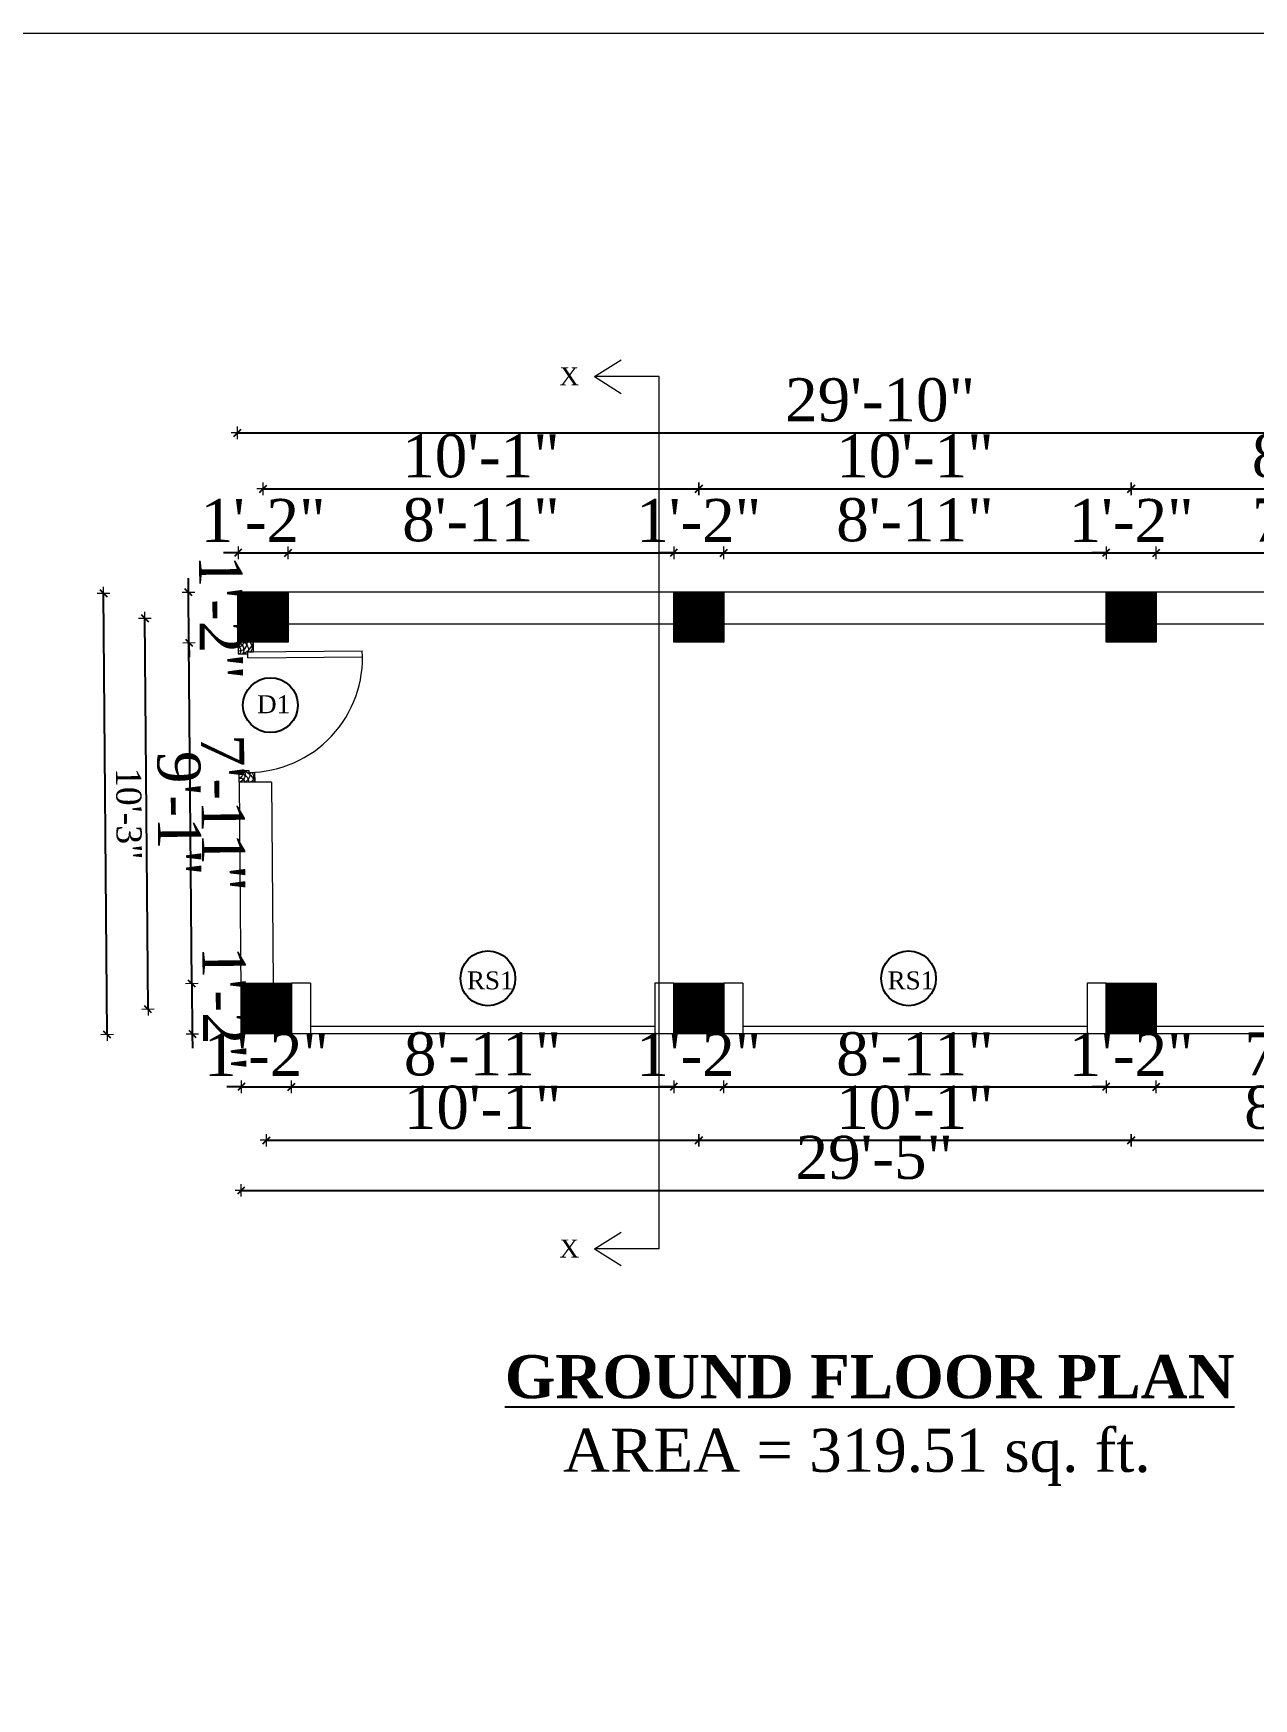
# Model space of a CAD drawing. Header units: inches. Extents: x 4069 to 291496, y -47643 to 12535.
# Drawn here: x 22642.3 to 22982.4, y 1307.4 to 1771.4 of the extents above; entities that cross this region are included whole.
import ezdxf

# ---------------------------------------------------------------- set-up
doc = ezdxf.new("R2010")
doc.units = ezdxf.units.IN
doc.header["$LTSCALE"] = 5
doc.header["$MEASUREMENT"] = 0
for name, color, linetype, lineweight in [('A-WALL', 7, 'Continuous', 9), ('Dimension', 7, 'Continuous', 18), ('DOOR', 62, 'Continuous', 0), ('ele1', 21, 'Continuous', 20)]:
    doc.layers.add(name, color=color, linetype=linetype, lineweight=lineweight)
doc.layers.add('dim line', color=7, linetype='Continuous', lineweight=15, true_color=0xfab2b2)
doc.layers.add('TEXT', color=6, linetype='Continuous')
doc.layers.add('WALL', color=7, linetype='Continuous')
doc.styles.add('ordinary', font='times.ttf')
doc.dimstyles.new('Copy of 96', dxfattribs={"dimtxt": 7, "dimasz": 4, "dimexe": 0.5, "dimexo": 0.5, "dimgap": 3, "dimtad": 1, "dimdec": 1, "dimzin": 11, "dimdsep": 46, "dimlunit": 4, "dimtxsty": 'ordinary', "dimblk": 'OBLIQUE', "dimcen": 0.09, "dimse1": 1, "dimse2": 1, "dimclrt": 6, "dimazin": 0, "dimtfac": 1, "dimtdec": 1, "dimtix": 1, "dimtmove": 2, "dimatfit": 3, "dimldrblk": 'leader', "dimfxl": 0.5, "dimfxlon": 1, "dimtolj": 1, "dimtzin": 0, "dimarcsym": 0})
pattern_1 = [(45, (-3420.15857, 5280.33242), (-0.08838834765, 0.08838834765), [])]

# ---------------------------------------------------------------- blocks, each defined once
blk = doc.blocks.new('A$C27B36B59')
at = {"layer": 'DOOR'}
for p, q in [((0, 4), (0, 0)), ((2.5, 4), (0, 4)), ((0, 0), (3, 0)), ((2.5, 2.5), (2.5, 4)), ((3, 2.5), (2.5, 2.5)), ((3, 0), (3, 2.5))]:
    blk.add_line(p, q, dxfattribs=at)
for centre, radius, start, end in [((-1.4, -0.54), 4.75, 22.1411, 72.838), ((1.34, 2.09), 1.64, 45.138, 144.8948), ((2.21, 0.3), 2.49, 83.3149, 152.658), ((0.13, 0.37), 2.05, 349.4875, 93.6805), ((1.96, -0.47), 2.01, 58.7447, 166.495), ((-0.06, 0.32), 1.13, 343.542, 86.947), ((2.08, -0.4), 1.17, 38.2816, 160.1519)]:
    blk.add_arc(centre, radius, start, end, dxfattribs=at)
blk = doc.blocks.new('D2')
at = {"layer": 'DOOR'}
for p, q in [((74473.95, 24047.59), (74473.95, 24018.09)), ((74473.95, 24047.59), (74475.45, 24047.59)), ((74475.45, 24047.59), (74475.45, 24018.13))]:
    blk.add_line(p, q, dxfattribs=at)
blk.add_arc((74473.95, 24047.59), 29.5, 180, 272.9146, dxfattribs=at)
at = {"layer": 'DOOR', "xscale": -1, "rotation": 180}
blk.add_blockref('A$C27B36B59', (74441.95, 24050.09), dxfattribs=at)
at = {"layer": 'DOOR', "rotation": 180}
blk.add_blockref('A$C27B36B59', (74477.95, 24050.09), dxfattribs=at)
blk = doc.blocks.new('oblique')
at = {"color": 0, "lineweight": -2}
blk.add_line((0.25, 0.25), (-0.25, -0.25), dxfattribs=at)
at = {"layer": 'dim line', "lineweight": 9}
for p, q in [((-0.4375, 0), (0.4375, 0)), ((0, 0.4375), (0, -0.4375))]:
    blk.add_line(p, q, dxfattribs=at)
blk = doc.blocks.new('*D233')
at = {"layer": 'A-WALL', "color": 0, "lineweight": -2, "ltscale": 50, "transparency": 16777216}
for p, q in [((22700.23, 1477.86), (22696.23, 1477.86)), ((22700.23, 1477.86), (22714.23, 1477.86)), ((22714.23, 1477.86), (22718.23, 1477.86))]:
    blk.add_line(p, q, dxfattribs=at)
at = {"layer": 'Defpoints', "color": 0, "ltscale": 50, "transparency": 16777216}
for p in [(22700.23, 1492.73), (22714.23, 1492.73), (22714.23, 1477.86)]:
    blk.add_point(p, dxfattribs=at)
at = {"layer": 'A-WALL', "color": 0, "lineweight": -2, "ltscale": 50, "transparency": 16777216, "xscale": 4, "yscale": 4, "zscale": 4}
blk.add_blockref('oblique', (22700.23, 1477.86), dxfattribs=at)
at = {"layer": 'A-WALL', "color": 0, "lineweight": -2, "ltscale": 50, "transparency": 16777216, "xscale": 4, "yscale": 4, "zscale": 4, "rotation": 180}
blk.add_blockref('oblique', (22714.23, 1477.86), dxfattribs=at)
at = {"layer": 'A-WALL', "color": 6, "ltscale": 50, "transparency": 16777216, "insert": (22707.23, 1486.86), "char_height": 12, "attachment_point": 5, "style": 'ordinary'}
blk.add_mtext('\\A1;1\'-2"', dxfattribs=at)
blk = doc.blocks.new('_OBLIQUE')
at = {"color": 0, "linetype": 'ByBlock'}
blk.add_line((-0.5, -0.5), (0.5, 0.5), dxfattribs=at)
blk = doc.blocks.new('leader')
at = {"layer": 'Dimension'}
for p, q in [((0, -4.33), (0, 4.33)), ((-4.42, 0), (4.42, 0))]:
    blk.add_line(p, q, dxfattribs=at)
blk = doc.blocks.new('*D234')
at = {"layer": 'A-WALL', "color": 0, "lineweight": -2, "ltscale": 5, "transparency": 16777216}
blk.add_line((22714.23, 1477.86), (22820.73, 1477.86), dxfattribs=at)
at = {"layer": 'Defpoints', "color": 0, "ltscale": 5, "transparency": 16777216}
for p in [(22714.23, 1492.73), (22820.73, 1492.73), (22820.73, 1477.86)]:
    blk.add_point(p, dxfattribs=at)
at = {"layer": 'A-WALL', "color": 0, "lineweight": -2, "ltscale": 5, "transparency": 16777216, "xscale": 4, "yscale": 4, "zscale": 4, "rotation": 180}
blk.add_blockref('oblique', (22714.23, 1477.86), dxfattribs=at)
at = {"layer": 'A-WALL', "color": 0, "lineweight": -2, "ltscale": 5, "transparency": 16777216, "xscale": 4, "yscale": 4, "zscale": 4}
blk.add_blockref('oblique', (22820.73, 1477.86), dxfattribs=at)
at = {"layer": 'A-WALL', "color": 6, "ltscale": 5, "transparency": 16777216, "insert": (22767.48, 1486.96), "char_height": 12, "attachment_point": 5, "style": 'ordinary'}
blk.add_mtext('\\A1;8\'-11"', dxfattribs=at)
blk = doc.blocks.new('*D235')
at = {"layer": 'A-WALL', "color": 0, "lineweight": -2, "ltscale": 5, "transparency": 16777216}
for p, q in [((22820.73, 1477.86), (22816.73, 1477.86)), ((22820.73, 1477.86), (22834.73, 1477.86)), ((22834.73, 1477.86), (22838.73, 1477.86))]:
    blk.add_line(p, q, dxfattribs=at)
at = {"layer": 'Defpoints', "color": 0, "ltscale": 5, "transparency": 16777216}
for p in [(22820.73, 1492.73), (22834.73, 1492.73), (22834.73, 1477.86)]:
    blk.add_point(p, dxfattribs=at)
at = {"layer": 'A-WALL', "color": 0, "lineweight": -2, "ltscale": 5, "transparency": 16777216, "xscale": 4, "yscale": 4, "zscale": 4}
blk.add_blockref('oblique', (22820.73, 1477.86), dxfattribs=at)
at = {"layer": 'A-WALL', "color": 0, "lineweight": -2, "ltscale": 5, "transparency": 16777216, "xscale": 4, "yscale": 4, "zscale": 4, "rotation": 180}
blk.add_blockref('oblique', (22834.73, 1477.86), dxfattribs=at)
at = {"layer": 'A-WALL', "color": 6, "ltscale": 5, "transparency": 16777216, "insert": (22827.73, 1486.86), "char_height": 12, "attachment_point": 5, "style": 'ordinary'}
blk.add_mtext('\\A1;1\'-2"', dxfattribs=at)
blk = doc.blocks.new('*D236')
at = {"layer": 'A-WALL', "color": 0, "lineweight": -2, "ltscale": 5, "transparency": 16777216}
blk.add_line((22834.73, 1477.86), (22941.23, 1477.86), dxfattribs=at)
at = {"layer": 'Defpoints', "color": 0, "ltscale": 5, "transparency": 16777216}
for p in [(22834.73, 1492.73), (22941.23, 1492.73), (22941.23, 1477.86)]:
    blk.add_point(p, dxfattribs=at)
at = {"layer": 'A-WALL', "color": 0, "lineweight": -2, "ltscale": 5, "transparency": 16777216, "xscale": 4, "yscale": 4, "zscale": 4, "rotation": 180}
blk.add_blockref('oblique', (22834.73, 1477.86), dxfattribs=at)
at = {"layer": 'A-WALL', "color": 0, "lineweight": -2, "ltscale": 5, "transparency": 16777216, "xscale": 4, "yscale": 4, "zscale": 4}
blk.add_blockref('oblique', (22941.23, 1477.86), dxfattribs=at)
at = {"layer": 'A-WALL', "color": 6, "ltscale": 5, "transparency": 16777216, "insert": (22887.98, 1486.96), "char_height": 12, "attachment_point": 5, "style": 'ordinary'}
blk.add_mtext('\\A1;8\'-11"', dxfattribs=at)
blk = doc.blocks.new('*D237')
at = {"layer": 'A-WALL', "color": 0, "lineweight": -2, "ltscale": 5, "transparency": 16777216}
for p, q in [((22941.23, 1477.86), (22937.23, 1477.86)), ((22941.23, 1477.86), (22955.23, 1477.86)), ((22955.23, 1477.86), (22959.23, 1477.86))]:
    blk.add_line(p, q, dxfattribs=at)
at = {"layer": 'Defpoints', "color": 0, "ltscale": 5, "transparency": 16777216}
for p in [(22941.23, 1492.73), (22955.23, 1492.73), (22955.23, 1477.86)]:
    blk.add_point(p, dxfattribs=at)
at = {"layer": 'A-WALL', "color": 0, "lineweight": -2, "ltscale": 5, "transparency": 16777216, "xscale": 4, "yscale": 4, "zscale": 4}
blk.add_blockref('oblique', (22941.23, 1477.86), dxfattribs=at)
at = {"layer": 'A-WALL', "color": 0, "lineweight": -2, "ltscale": 5, "transparency": 16777216, "xscale": 4, "yscale": 4, "zscale": 4, "rotation": 180}
blk.add_blockref('oblique', (22955.23, 1477.86), dxfattribs=at)
at = {"layer": 'A-WALL', "color": 6, "ltscale": 5, "transparency": 16777216, "insert": (22948.23, 1486.86), "char_height": 12, "attachment_point": 5, "style": 'ordinary'}
blk.add_mtext('\\A1;1\'-2"', dxfattribs=at)
blk = doc.blocks.new('*D238')
at = {"layer": 'A-WALL', "color": 0, "lineweight": -2, "ltscale": 5, "transparency": 16777216}
blk.add_line((22955.23, 1477.86), (23039.1, 1477.86), dxfattribs=at)
at = {"layer": 'Defpoints', "color": 0, "ltscale": 5, "transparency": 16777216}
for p in [(22955.23, 1492.73), (23039.1, 1492.73), (23039.1, 1477.86)]:
    blk.add_point(p, dxfattribs=at)
at = {"layer": 'A-WALL', "color": 0, "lineweight": -2, "ltscale": 5, "transparency": 16777216, "xscale": 4, "yscale": 4, "zscale": 4, "rotation": 180}
blk.add_blockref('oblique', (22955.23, 1477.86), dxfattribs=at)
at = {"layer": 'A-WALL', "color": 0, "lineweight": -2, "ltscale": 5, "transparency": 16777216, "xscale": 4, "yscale": 4, "zscale": 4}
blk.add_blockref('oblique', (23039.1, 1477.86), dxfattribs=at)
at = {"layer": 'A-WALL', "color": 6, "ltscale": 5, "transparency": 16777216, "insert": (22997.16, 1486.98), "char_height": 12, "attachment_point": 5, "style": 'ordinary'}
blk.add_mtext('\\A1;7\'-0"', dxfattribs=at)
blk = doc.blocks.new('*D240')
at = {"layer": 'A-WALL', "color": 0, "lineweight": -2, "ltscale": 5, "transparency": 16777216}
blk.add_line((22707.23, 1462.96), (22827.73, 1462.96), dxfattribs=at)
at = {"layer": 'Defpoints', "color": 0, "ltscale": 5, "transparency": 16777216}
for p in [(22707.23, 1499.73), (22827.73, 1499.73), (22827.73, 1462.96)]:
    blk.add_point(p, dxfattribs=at)
at = {"layer": 'A-WALL', "color": 0, "lineweight": -2, "ltscale": 5, "transparency": 16777216, "xscale": 4, "yscale": 4, "zscale": 4, "rotation": 180}
blk.add_blockref('oblique', (22707.23, 1462.96), dxfattribs=at)
at = {"layer": 'A-WALL', "color": 0, "lineweight": -2, "ltscale": 5, "transparency": 16777216, "xscale": 4, "yscale": 4, "zscale": 4}
blk.add_blockref('oblique', (22827.73, 1462.96), dxfattribs=at)
at = {"layer": 'A-WALL', "color": 6, "ltscale": 5, "transparency": 16777216, "insert": (22767.48, 1472.07), "char_height": 12, "attachment_point": 5, "style": 'ordinary'}
blk.add_mtext('\\A1;10\'-1"', dxfattribs=at)
blk = doc.blocks.new('*D241')
at = {"layer": 'A-WALL', "color": 0, "lineweight": -2, "ltscale": 5, "transparency": 16777216}
blk.add_line((22827.73, 1462.96), (22948.23, 1462.96), dxfattribs=at)
at = {"layer": 'Defpoints', "color": 0, "ltscale": 5, "transparency": 16777216}
for p in [(22827.73, 1499.73), (22948.23, 1499.73), (22948.23, 1462.96)]:
    blk.add_point(p, dxfattribs=at)
at = {"layer": 'A-WALL', "color": 0, "lineweight": -2, "ltscale": 5, "transparency": 16777216, "xscale": 4, "yscale": 4, "zscale": 4, "rotation": 180}
blk.add_blockref('oblique', (22827.73, 1462.96), dxfattribs=at)
at = {"layer": 'A-WALL', "color": 0, "lineweight": -2, "ltscale": 5, "transparency": 16777216, "xscale": 4, "yscale": 4, "zscale": 4}
blk.add_blockref('oblique', (22948.23, 1462.96), dxfattribs=at)
at = {"layer": 'A-WALL', "color": 6, "ltscale": 5, "transparency": 16777216, "insert": (22887.98, 1472.07), "char_height": 12, "attachment_point": 5, "style": 'ordinary'}
blk.add_mtext('\\A1;10\'-1"', dxfattribs=at)
blk = doc.blocks.new('*D242')
at = {"layer": 'A-WALL', "color": 0, "lineweight": -2, "ltscale": 5, "transparency": 16777216}
blk.add_line((22948.23, 1462.96), (23046.1, 1462.96), dxfattribs=at)
at = {"layer": 'Defpoints', "color": 0, "ltscale": 5, "transparency": 16777216}
for p in [(22948.23, 1499.73), (23046.1, 1499.73), (23046.1, 1462.96)]:
    blk.add_point(p, dxfattribs=at)
at = {"layer": 'A-WALL', "color": 0, "lineweight": -2, "ltscale": 5, "transparency": 16777216, "xscale": 4, "yscale": 4, "zscale": 4, "rotation": 180}
blk.add_blockref('oblique', (22948.23, 1462.96), dxfattribs=at)
at = {"layer": 'A-WALL', "color": 0, "lineweight": -2, "ltscale": 5, "transparency": 16777216, "xscale": 4, "yscale": 4, "zscale": 4}
blk.add_blockref('oblique', (23046.1, 1462.96), dxfattribs=at)
at = {"layer": 'A-WALL', "color": 6, "ltscale": 5, "transparency": 16777216, "insert": (22997.16, 1472.07), "char_height": 12, "attachment_point": 5, "style": 'ordinary'}
blk.add_mtext('\\A1;8\'-2"', dxfattribs=at)
blk = doc.blocks.new('*D83')
at = {"layer": 'A-WALL', "color": 0, "lineweight": -2, "ltscale": 5, "transparency": 16777216}
blk.add_line((22700.23, 1449.02), (23053.1, 1449.02), dxfattribs=at)
at = {"layer": 'Defpoints', "color": 0, "ltscale": 5, "transparency": 16777216}
for p in [(22700.23, 1492.73), (23053.1, 1492.73), (23053.1, 1449.02)]:
    blk.add_point(p, dxfattribs=at)
at = {"layer": 'A-WALL', "color": 0, "lineweight": -2, "ltscale": 5, "transparency": 16777216, "xscale": 4, "yscale": 4, "zscale": 4, "rotation": 180}
blk.add_blockref('oblique', (22700.23, 1449.02), dxfattribs=at)
at = {"layer": 'A-WALL', "color": 0, "lineweight": -2, "ltscale": 5, "transparency": 16777216, "xscale": 4, "yscale": 4, "zscale": 4}
blk.add_blockref('oblique', (23053.1, 1449.02), dxfattribs=at)
at = {"layer": 'A-WALL', "color": 6, "ltscale": 5, "transparency": 16777216, "insert": (22876.66, 1458.14), "char_height": 12, "attachment_point": 5, "style": 'ordinary'}
blk.add_mtext('\\A1;29\'-5"', dxfattribs=at)
blk = doc.blocks.new('*D84')
at = {"layer": 'A-WALL', "color": 0, "lineweight": -2, "ltscale": 50, "transparency": 16777216}
blk.add_line((22662.83, 1492.41), (22661.79, 1615.4), dxfattribs=at)
at = {"layer": 'Defpoints', "color": 0, "ltscale": 50, "transparency": 16777216}
for p in [(22661.79, 1615.4), (22699.19, 1615.72), (22700.23, 1492.73)]:
    blk.add_point(p, dxfattribs=at)
at = {"layer": 'A-WALL', "color": 0, "lineweight": -2, "ltscale": 50, "transparency": 16777216, "xscale": 4, "yscale": 4, "zscale": 4}
for p, rotation in [((22661.79, 1615.4), 90.48576269129444), ((22662.83, 1492.41), 270.4857626912944)]:
    blk.add_blockref('oblique', p, dxfattribs=dict(at, rotation=rotation))
at = {"layer": 'A-WALL', "color": 6, "ltscale": 50, "transparency": 16777216, "insert": (22668.87, 1553.96), "char_height": 7, "attachment_point": 5, "rotation": 270.4858, "style": 'ordinary'}
blk.add_mtext('\\A1;10\'-3"', dxfattribs=at)
blk = doc.blocks.new('*D243')
at = {"layer": 'A-WALL', "color": 0, "lineweight": -2, "ltscale": 5, "transparency": 16777216}
blk.add_line((22686.45, 1506.62), (22685.64, 1601.61), dxfattribs=at)
at = {"layer": 'Defpoints', "color": 0, "ltscale": 5, "transparency": 16777216}
for p in [(22685.64, 1601.61), (22699.31, 1601.72), (22700.11, 1506.73)]:
    blk.add_point(p, dxfattribs=at)
at = {"layer": 'A-WALL', "color": 0, "lineweight": -2, "ltscale": 5, "transparency": 16777216, "xscale": 4, "yscale": 4, "zscale": 4}
for p, rotation in [((22685.64, 1601.61), 90.48576269118195), ((22686.45, 1506.62), 270.4857626911819)]:
    blk.add_blockref('oblique', p, dxfattribs=dict(at, rotation=rotation))
at = {"layer": 'A-WALL', "color": 6, "ltscale": 5, "transparency": 16777216, "insert": (22695.17, 1554.19), "char_height": 12, "attachment_point": 5, "rotation": 270.4858, "style": 'ordinary'}
blk.add_mtext('\\A1;7\'-11"', dxfattribs=at)
blk = doc.blocks.new('*D85')
at = {"layer": 'A-WALL', "color": 0, "lineweight": -2, "ltscale": 5, "transparency": 16777216}
blk.add_line((22674.23, 1499.45), (22673.31, 1608.44), dxfattribs=at)
at = {"layer": 'Defpoints', "color": 0, "ltscale": 5, "transparency": 16777216}
for p in [(22673.31, 1608.44), (22706.31, 1608.72), (22707.23, 1499.73)]:
    blk.add_point(p, dxfattribs=at)
at = {"layer": 'A-WALL', "color": 0, "lineweight": -2, "ltscale": 5, "transparency": 16777216, "xscale": 4, "yscale": 4, "zscale": 4}
for p, rotation in [((22673.31, 1608.44), 90.48576269118195), ((22674.23, 1499.45), 270.4857626911819)]:
    blk.add_blockref('oblique', p, dxfattribs=dict(at, rotation=rotation))
at = {"layer": 'A-WALL', "color": 6, "ltscale": 5, "transparency": 16777216, "insert": (22682.89, 1554.02), "char_height": 12, "attachment_point": 5, "rotation": 270.4858, "style": 'ordinary'}
blk.add_mtext('\\A1;9\'-1"', dxfattribs=at)
blk = doc.blocks.new('*D244')
at = {"layer": 'A-WALL', "color": 0, "lineweight": -2, "ltscale": 5, "transparency": 16777216}
for p, q in [((22685.53, 1615.61), (22685.49, 1619.61)), ((22685.64, 1601.61), (22685.53, 1615.61)), ((22685.64, 1601.61), (22685.68, 1597.61))]:
    blk.add_line(p, q, dxfattribs=at)
at = {"layer": 'Defpoints', "color": 0, "ltscale": 5, "transparency": 16777216}
for p in [(22685.53, 1615.61), (22699.19, 1615.72), (22699.31, 1601.72)]:
    blk.add_point(p, dxfattribs=at)
at = {"layer": 'A-WALL', "color": 0, "lineweight": -2, "ltscale": 5, "transparency": 16777216, "xscale": 4, "yscale": 4, "zscale": 4}
for p, rotation in [((22685.53, 1615.61), 270.4857626911819), ((22685.64, 1601.61), 90.48576269118195)]:
    blk.add_blockref('oblique', p, dxfattribs=dict(at, rotation=rotation))
at = {"layer": 'A-WALL', "color": 6, "ltscale": 5, "transparency": 16777216, "insert": (22694.58, 1608.68), "char_height": 12, "attachment_point": 5, "rotation": 270.4858, "style": 'ordinary'}
blk.add_mtext('\\A1;1\'-2"', dxfattribs=at)
blk = doc.blocks.new('*D245')
at = {"layer": 'A-WALL', "color": 0, "lineweight": -2, "ltscale": 5, "transparency": 16777216}
for p, q in [((22686.45, 1506.62), (22686.42, 1510.61)), ((22686.45, 1506.62), (22686.57, 1492.62)), ((22686.57, 1492.62), (22686.6, 1488.62))]:
    blk.add_line(p, q, dxfattribs=at)
at = {"layer": 'Defpoints', "color": 0, "ltscale": 5, "transparency": 16777216}
for p in [(22700.11, 1506.73), (22686.57, 1492.62), (22700.23, 1492.73)]:
    blk.add_point(p, dxfattribs=at)
at = {"layer": 'A-WALL', "color": 0, "lineweight": -2, "ltscale": 5, "transparency": 16777216, "xscale": 4, "yscale": 4, "zscale": 4}
for p, rotation in [((22686.45, 1506.62), 270.4857626911819), ((22686.57, 1492.62), 90.48576269118195)]:
    blk.add_blockref('oblique', p, dxfattribs=dict(at, rotation=rotation))
at = {"layer": 'A-WALL', "color": 6, "ltscale": 5, "transparency": 16777216, "insert": (22695.51, 1499.69), "char_height": 12, "attachment_point": 5, "rotation": 270.4858, "style": 'ordinary'}
blk.add_mtext('\\A1;1\'-2"', dxfattribs=at)
blk = doc.blocks.new('*D246')
at = {"layer": 'A-WALL', "color": 0, "lineweight": -2, "ltscale": 5, "transparency": 16777216}
for p, q in [((22699.31, 1626.66), (22695.31, 1626.66)), ((22699.31, 1626.66), (22713.31, 1626.66)), ((22713.31, 1626.66), (22717.31, 1626.66))]:
    blk.add_line(p, q, dxfattribs=at)
at = {"layer": 'Defpoints', "color": 0, "ltscale": 5, "transparency": 16777216}
for p in [(22713.31, 1626.66), (22699.31, 1615.72), (22713.31, 1615.72)]:
    blk.add_point(p, dxfattribs=at)
at = {"layer": 'A-WALL', "color": 0, "lineweight": -2, "ltscale": 5, "transparency": 16777216, "xscale": 4, "yscale": 4, "zscale": 4}
blk.add_blockref('oblique', (22699.31, 1626.66), dxfattribs=at)
at = {"layer": 'A-WALL', "color": 0, "lineweight": -2, "ltscale": 5, "transparency": 16777216, "xscale": 4, "yscale": 4, "zscale": 4, "rotation": 180}
blk.add_blockref('oblique', (22713.31, 1626.66), dxfattribs=at)
at = {"layer": 'A-WALL', "color": 6, "ltscale": 5, "transparency": 16777216, "insert": (22706.31, 1635.66), "char_height": 12, "attachment_point": 5, "style": 'ordinary'}
blk.add_mtext('\\A1;1\'-2"', dxfattribs=at)
blk = doc.blocks.new('*D247')
at = {"layer": 'A-WALL', "color": 0, "lineweight": -2, "ltscale": 5, "transparency": 16777216}
blk.add_line((22713.31, 1626.66), (22820.73, 1626.66), dxfattribs=at)
at = {"layer": 'Defpoints', "color": 0, "ltscale": 5, "transparency": 16777216}
for p in [(22820.73, 1626.66), (22713.31, 1615.72), (22820.73, 1615.72)]:
    blk.add_point(p, dxfattribs=at)
at = {"layer": 'A-WALL', "color": 0, "lineweight": -2, "ltscale": 5, "transparency": 16777216, "xscale": 4, "yscale": 4, "zscale": 4, "rotation": 180}
blk.add_blockref('oblique', (22713.31, 1626.66), dxfattribs=at)
at = {"layer": 'A-WALL', "color": 0, "lineweight": -2, "ltscale": 5, "transparency": 16777216, "xscale": 4, "yscale": 4, "zscale": 4}
blk.add_blockref('oblique', (22820.73, 1626.66), dxfattribs=at)
at = {"layer": 'A-WALL', "color": 6, "ltscale": 5, "transparency": 16777216, "insert": (22767.02, 1635.76), "char_height": 12, "attachment_point": 5, "style": 'ordinary'}
blk.add_mtext('\\A1;8\'-11"', dxfattribs=at)
blk = doc.blocks.new('*D248')
at = {"layer": 'A-WALL', "color": 0, "lineweight": -2, "ltscale": 5, "transparency": 16777216}
for p, q in [((22820.73, 1626.66), (22816.73, 1626.66)), ((22820.73, 1626.66), (22834.73, 1626.66)), ((22834.73, 1626.66), (22838.73, 1626.66))]:
    blk.add_line(p, q, dxfattribs=at)
at = {"layer": 'Defpoints', "color": 0, "ltscale": 5, "transparency": 16777216}
for p in [(22834.73, 1626.66), (22820.73, 1615.72), (22834.73, 1615.72)]:
    blk.add_point(p, dxfattribs=at)
at = {"layer": 'A-WALL', "color": 0, "lineweight": -2, "ltscale": 5, "transparency": 16777216, "xscale": 4, "yscale": 4, "zscale": 4}
blk.add_blockref('oblique', (22820.73, 1626.66), dxfattribs=at)
at = {"layer": 'A-WALL', "color": 0, "lineweight": -2, "ltscale": 5, "transparency": 16777216, "xscale": 4, "yscale": 4, "zscale": 4, "rotation": 180}
blk.add_blockref('oblique', (22834.73, 1626.66), dxfattribs=at)
at = {"layer": 'A-WALL', "color": 6, "ltscale": 5, "transparency": 16777216, "insert": (22827.73, 1635.66), "char_height": 12, "attachment_point": 5, "style": 'ordinary'}
blk.add_mtext('\\A1;1\'-2"', dxfattribs=at)
blk = doc.blocks.new('*D249')
at = {"layer": 'A-WALL', "color": 0, "lineweight": -2, "ltscale": 5, "transparency": 16777216}
blk.add_line((22834.73, 1626.66), (22941.23, 1626.66), dxfattribs=at)
at = {"layer": 'Defpoints', "color": 0, "ltscale": 5, "transparency": 16777216}
for p in [(22941.23, 1626.66), (22834.73, 1615.72), (22941.23, 1615.72)]:
    blk.add_point(p, dxfattribs=at)
at = {"layer": 'A-WALL', "color": 0, "lineweight": -2, "ltscale": 5, "transparency": 16777216, "xscale": 4, "yscale": 4, "zscale": 4, "rotation": 180}
blk.add_blockref('oblique', (22834.73, 1626.66), dxfattribs=at)
at = {"layer": 'A-WALL', "color": 0, "lineweight": -2, "ltscale": 5, "transparency": 16777216, "xscale": 4, "yscale": 4, "zscale": 4}
blk.add_blockref('oblique', (22941.23, 1626.66), dxfattribs=at)
at = {"layer": 'A-WALL', "color": 6, "ltscale": 5, "transparency": 16777216, "insert": (22887.98, 1635.76), "char_height": 12, "attachment_point": 5, "style": 'ordinary'}
blk.add_mtext('\\A1;8\'-11"', dxfattribs=at)
blk = doc.blocks.new('*D250')
at = {"layer": 'A-WALL', "color": 0, "lineweight": -2, "ltscale": 5, "transparency": 16777216}
for p, q in [((22941.23, 1626.66), (22937.23, 1626.66)), ((22941.23, 1626.66), (22955.23, 1626.66)), ((22955.23, 1626.66), (22959.23, 1626.66))]:
    blk.add_line(p, q, dxfattribs=at)
at = {"layer": 'Defpoints', "color": 0, "ltscale": 5, "transparency": 16777216}
for p in [(22955.23, 1626.66), (22941.23, 1615.72), (22955.23, 1615.72)]:
    blk.add_point(p, dxfattribs=at)
at = {"layer": 'A-WALL', "color": 0, "lineweight": -2, "ltscale": 5, "transparency": 16777216, "xscale": 4, "yscale": 4, "zscale": 4}
blk.add_blockref('oblique', (22941.23, 1626.66), dxfattribs=at)
at = {"layer": 'A-WALL', "color": 0, "lineweight": -2, "ltscale": 5, "transparency": 16777216, "xscale": 4, "yscale": 4, "zscale": 4, "rotation": 180}
blk.add_blockref('oblique', (22955.23, 1626.66), dxfattribs=at)
at = {"layer": 'A-WALL', "color": 6, "ltscale": 5, "transparency": 16777216, "insert": (22948.23, 1635.66), "char_height": 12, "attachment_point": 5, "style": 'ordinary'}
blk.add_mtext('\\A1;1\'-2"', dxfattribs=at)
blk = doc.blocks.new('*D251')
at = {"layer": 'A-WALL', "color": 0, "lineweight": -2, "ltscale": 5, "transparency": 16777216}
blk.add_line((22955.23, 1626.66), (23043.35, 1626.66), dxfattribs=at)
at = {"layer": 'Defpoints', "color": 0, "ltscale": 5, "transparency": 16777216}
for p in [(23043.35, 1626.66), (22955.23, 1615.72), (23043.35, 1615.72)]:
    blk.add_point(p, dxfattribs=at)
at = {"layer": 'A-WALL', "color": 0, "lineweight": -2, "ltscale": 5, "transparency": 16777216, "xscale": 4, "yscale": 4, "zscale": 4, "rotation": 180}
blk.add_blockref('oblique', (22955.23, 1626.66), dxfattribs=at)
at = {"layer": 'A-WALL', "color": 0, "lineweight": -2, "ltscale": 5, "transparency": 16777216, "xscale": 4, "yscale": 4, "zscale": 4}
blk.add_blockref('oblique', (23043.35, 1626.66), dxfattribs=at)
at = {"layer": 'A-WALL', "color": 6, "ltscale": 5, "transparency": 16777216, "insert": (22999.29, 1635.78), "char_height": 12, "attachment_point": 5, "style": 'ordinary'}
blk.add_mtext('\\A1;7\'-4"', dxfattribs=at)
blk = doc.blocks.new('*D255')
at = {"layer": 'A-WALL', "color": 0, "lineweight": -2, "ltscale": 5, "transparency": 16777216}
blk.add_line((22706.31, 1644.48), (22827.73, 1644.48), dxfattribs=at)
at = {"layer": 'Defpoints', "color": 0, "ltscale": 5, "transparency": 16777216}
for p in [(22827.73, 1644.48), (22706.31, 1608.72), (22827.73, 1608.72)]:
    blk.add_point(p, dxfattribs=at)
at = {"layer": 'A-WALL', "color": 0, "lineweight": -2, "ltscale": 5, "transparency": 16777216, "xscale": 4, "yscale": 4, "zscale": 4, "rotation": 180}
blk.add_blockref('oblique', (22706.31, 1644.48), dxfattribs=at)
at = {"layer": 'A-WALL', "color": 0, "lineweight": -2, "ltscale": 5, "transparency": 16777216, "xscale": 4, "yscale": 4, "zscale": 4}
blk.add_blockref('oblique', (22827.73, 1644.48), dxfattribs=at)
at = {"layer": 'A-WALL', "color": 6, "ltscale": 5, "transparency": 16777216, "insert": (22767.02, 1653.59), "char_height": 12, "attachment_point": 5, "style": 'ordinary'}
blk.add_mtext('\\A1;10\'-1"', dxfattribs=at)
blk = doc.blocks.new('*D256')
at = {"layer": 'A-WALL', "color": 0, "lineweight": -2, "ltscale": 5, "transparency": 16777216}
blk.add_line((22827.73, 1644.48), (22948.23, 1644.48), dxfattribs=at)
at = {"layer": 'Defpoints', "color": 0, "ltscale": 5, "transparency": 16777216}
for p in [(22948.23, 1644.48), (22827.73, 1608.72), (22948.23, 1608.72)]:
    blk.add_point(p, dxfattribs=at)
at = {"layer": 'A-WALL', "color": 0, "lineweight": -2, "ltscale": 5, "transparency": 16777216, "xscale": 4, "yscale": 4, "zscale": 4, "rotation": 180}
blk.add_blockref('oblique', (22827.73, 1644.48), dxfattribs=at)
at = {"layer": 'A-WALL', "color": 0, "lineweight": -2, "ltscale": 5, "transparency": 16777216, "xscale": 4, "yscale": 4, "zscale": 4}
blk.add_blockref('oblique', (22948.23, 1644.48), dxfattribs=at)
at = {"layer": 'A-WALL', "color": 6, "ltscale": 5, "transparency": 16777216, "insert": (22887.98, 1653.59), "char_height": 12, "attachment_point": 5, "style": 'ordinary'}
blk.add_mtext('\\A1;10\'-1"', dxfattribs=at)
blk = doc.blocks.new('*D257')
at = {"layer": 'A-WALL', "color": 0, "lineweight": -2, "ltscale": 5, "transparency": 16777216}
blk.add_line((22948.23, 1644.48), (23050.35, 1644.48), dxfattribs=at)
at = {"layer": 'Defpoints', "color": 0, "ltscale": 5, "transparency": 16777216}
for p in [(23050.35, 1644.48), (22948.23, 1608.72), (23050.35, 1608.72)]:
    blk.add_point(p, dxfattribs=at)
at = {"layer": 'A-WALL', "color": 0, "lineweight": -2, "ltscale": 5, "transparency": 16777216, "xscale": 4, "yscale": 4, "zscale": 4, "rotation": 180}
blk.add_blockref('oblique', (22948.23, 1644.48), dxfattribs=at)
at = {"layer": 'A-WALL', "color": 0, "lineweight": -2, "ltscale": 5, "transparency": 16777216, "xscale": 4, "yscale": 4, "zscale": 4}
blk.add_blockref('oblique', (23050.35, 1644.48), dxfattribs=at)
at = {"layer": 'A-WALL', "color": 6, "ltscale": 5, "transparency": 16777216, "insert": (22999.29, 1653.59), "char_height": 12, "attachment_point": 5, "style": 'ordinary'}
blk.add_mtext('\\A1;8\'-6"', dxfattribs=at)
blk = doc.blocks.new('*D86')
at = {"layer": 'A-WALL', "color": 0, "lineweight": -2, "ltscale": 5, "transparency": 16777216}
blk.add_line((22699.19, 1660.08), (23057.35, 1660.08), dxfattribs=at)
at = {"layer": 'Defpoints', "color": 0, "ltscale": 5, "transparency": 16777216}
for p in [(23057.35, 1660.08), (22699.19, 1615.72), (23057.35, 1615.72)]:
    blk.add_point(p, dxfattribs=at)
at = {"layer": 'A-WALL', "color": 0, "lineweight": -2, "ltscale": 5, "transparency": 16777216, "xscale": 4, "yscale": 4, "zscale": 4, "rotation": 180}
blk.add_blockref('oblique', (22699.19, 1660.08), dxfattribs=at)
at = {"layer": 'A-WALL', "color": 0, "lineweight": -2, "ltscale": 5, "transparency": 16777216, "xscale": 4, "yscale": 4, "zscale": 4}
blk.add_blockref('oblique', (23057.35, 1660.08), dxfattribs=at)
at = {"layer": 'A-WALL', "color": 6, "ltscale": 5, "transparency": 16777216, "insert": (22878.27, 1669.2), "char_height": 12, "attachment_point": 5, "style": 'ordinary'}
blk.add_mtext('\\A1;29\'-10"', dxfattribs=at)

msp = doc.modelspace()

# ---------------------------------------------------------------- hatches: boundary and pattern name
at = {"layer": 'A-WALL', "ltscale": 5}
h = msp.add_hatch(dxfattribs=at)
h.set_pattern_fill('ANSI31', color=256)
h.set_pattern_definition(pattern_1)
h.paths.add_polyline_path([(22713.30625, 1601.72114), (22713.30625, 1615.72114), (22699.30625, 1615.72114), (22699.30625, 1601.72114)])
h = msp.add_hatch(dxfattribs=at)
h.set_pattern_fill('ANSI31', color=256)
h.set_pattern_definition(pattern_1)
h.paths.add_polyline_path([(22834.73031, 1601.72114), (22834.73031, 1615.72114), (22820.73031, 1615.72114), (22820.73031, 1601.72114)])
h = msp.add_hatch(dxfattribs=at)
h.set_pattern_fill('ANSI31', color=256)
h.set_pattern_definition(pattern_1)
h.paths.add_polyline_path([(22955.23031, 1601.72114), (22955.23031, 1615.72114), (22941.23031, 1615.72114), (22941.23031, 1601.72114)])
h = msp.add_hatch(dxfattribs=at)
h.set_pattern_fill('ANSI31', color=256)
h.set_pattern_definition(pattern_1)
h.paths.add_polyline_path([(22714.23031, 1492.73087), (22714.23031, 1506.73087), (22700.23031, 1506.73087), (22700.23031, 1492.73087)])
h = msp.add_hatch(dxfattribs=at)
h.set_pattern_fill('ANSI31', color=256)
h.set_pattern_definition(pattern_1)
h.paths.add_polyline_path([(22834.73031, 1492.73087), (22834.73031, 1506.73087), (22820.73031, 1506.73087), (22820.73031, 1492.73087)])
h = msp.add_hatch(dxfattribs=at)
h.set_pattern_fill('ANSI31', color=256)
h.set_pattern_definition(pattern_1)
h.paths.add_polyline_path([(22941.23031, 1492.73087), (22955.23031, 1492.73087), (22955.23031, 1506.73087), (22941.23031, 1506.73087)])

# ---------------------------------------------------------------- linework, layer by layer
for p, q in [((22798.67507, 1675.72114), (22806.10423, 1680.40035)), ((22816.67507, 1675.72114), (22798.67507, 1675.72114)), ((22798.67507, 1675.72114), (22806.10423, 1671.04193)), ((22816.67507, 1432.73087), (22816.67507, 1675.72114)), ((22820.73031, 1606.72114), (22713.30625, 1606.72114)), ((22941.23031, 1606.72114), (22834.73031, 1606.72114)), ((23043.35113, 1606.72114), (22955.23031, 1606.72114)), ((22708.63722, 1562.72254), (22699.6369, 1562.72254)), ((22708.63722, 1562.72254), (22709.11194, 1506.73087)), ((22719.48031, 1506.73087), (22714.23031, 1506.73087)), ((22719.48031, 1506.73087), (22719.48031, 1492.73087)), ((22820.73031, 1506.73087), (22815.48031, 1506.73087)), ((22815.48031, 1506.73087), (22815.48031, 1492.73087)), ((22839.98031, 1506.73087), (22834.73031, 1506.73087)), ((22839.98031, 1506.73087), (22839.98031, 1492.73087)), ((22941.23031, 1506.73087), (22935.98031, 1506.73087)), ((22935.98031, 1506.73087), (22935.98031, 1492.73087)), ((22719.48031, 1494.73087), (22815.48031, 1494.73087)), ((22839.98031, 1494.73087), (22935.98031, 1494.73087)), ((22955.23031, 1494.73087), (23039.09626, 1494.73087)), ((22798.67507, 1432.73087), (22806.10423, 1437.41008)), ((22816.67507, 1432.73087), (22798.67507, 1432.73087)), ((22798.67507, 1432.73087), (22806.10423, 1428.05166))]:
    msp.add_line(p, q, dxfattribs=at)
at = {"layer": 'A-WALL', "ltscale": 5, "elevation": -58.16904}
msp.add_lwpolyline([(22699.6369, 1562.72254), (22700.23031, 1492.73087), (23053.09626, 1492.73087), (23095.16889, 1593.86695), (23057.35113, 1615.72114), (22699.18756, 1615.72114), (22699.30625, 1601.72114)], dxfattribs=at)
for points in [[(22699.30625, 1615.72114), (22713.30625, 1615.72114), (22713.30625, 1601.72114), (22699.30625, 1601.72114)], [(22820.73031, 1615.72114), (22834.73031, 1615.72114), (22834.73031, 1601.72114), (22820.73031, 1601.72114)], [(22941.23031, 1615.72114), (22955.23031, 1615.72114), (22955.23031, 1601.72114), (22941.23031, 1601.72114)], [(22700.23031, 1506.73087), (22714.23031, 1506.73087), (22714.23031, 1492.73087), (22700.23031, 1492.73087)], [(22820.73031, 1506.73087), (22834.73031, 1506.73087), (22834.73031, 1492.73087), (22820.73031, 1492.73087)], [(22941.23031, 1506.73087), (22955.23031, 1506.73087), (22955.23031, 1492.73087), (22941.23031, 1492.73087)]]:
    msp.add_lwpolyline(points, close=True, dxfattribs=at)
at = {"layer": 'ele1', "elevation": -58.16904}
msp.add_lwpolyline([(20650.86219, 1771.3776), (23735.82665, 1771.3776), (23735.82665, -383.95537), (20650.86219, -383.95537)], close=True, dxfattribs=at)
msp.add_lwpolyline([(20650.86219, 1771.3776), (23735.82665, 1771.3776), (23735.82665, -383.95537), (20650.86219, -383.95537)], close=True, dxfattribs=at)
at = {"layer": 'TEXT'}
for centre in [(22708.33893, 1584.19392, -58.16904), (22768.94907, 1508.08632, -58.16904), (22886.18577, 1508.08632, -58.16904)]:
    msp.add_circle(centre, 7.64038, dxfattribs=at)

# ---------------------------------------------------------------- block references
at = {"layer": 'WALL', "color": 2, "linetype": 'ByBlock', "xscale": 1.083333333326322, "yscale": 1.083333333326322, "zscale": 1.083333333326322, "rotation": 90.48576269148516}
msp.add_blockref('D2', (49436.67911, -78858.93676, -58.16904), dxfattribs=at)

# ---------------------------------------------------------------- texts
at = {"layer": 'TEXT', "style": 'ordinary'}
for s, p in [('X', (22788.89337, 1673.30629, -58.16904)), ('D1', (22704.63148, 1581.96115, -58.16904)), ('X', (22788.89337, 1430.31602, -58.16904))]:
    msp.add_text(s, height=5, dxfattribs=at).set_placement(p)
for p in [(22763.10549, 1505.0222, -58.16904), (22880.34218, 1505.0222, -58.16904)]:
    msp.add_text('RS1', height=5, rotation=0.0003881, dxfattribs=at).set_placement(p)
at = {"layer": 'TEXT', "char_height": 12, "width": 219.8150831, "attachment_point": 8, "rotation": 359.9996119, "style": 'ordinary'}
for s, insert in [('{\\fTimes New Roman|b1|i0|c0|p18;\\LGROUND FLOOR PLAN}', (22875.36207, 1390.94391, -58.16904)), ('AREA = 319.51 sq. ft.', (22871.77731, 1366.70316, -58.16904))]:
    msp.add_mtext(s, dxfattribs=dict(at, insert=insert))

# ---------------------------------------------------------------- dimensions: what is measured, and where the dimension line sits
at = {"layer": 'A-WALL', "ltscale": 5}
for base, p1, p2, picture, middle in [((23057.35113, 1660.08136, -58.16904), (22699.18756, 1615.72114, -58.16904), (23057.35113, 1615.72114, -58.16904), '*D86', (22878.26934, 1669.20249, -58.16904)), ((22827.73031, 1644.48364, -58.16904), (22706.30625, 1608.72114, -58.16904), (22827.73031, 1608.72114, -58.16904), '*D255', (22767.01828, 1653.58746, -58.16904)), ((22948.2303132573, 1644.4836357361, -58.169039764), (22827.7303132573, 1608.7211428672, -58.169039764), (22948.2303132573, 1608.7211428672, -58.169039764), '*D256', (22887.9803132573, 1653.5874569329, -58.169039764)), ((23050.35113, 1644.48364, -58.16904), (22948.23031, 1608.72114, -58.16904), (23050.35113, 1608.72114, -58.16904), '*D257', (22999.29072, 1653.58746, -58.16904)), ((22713.30625, 1626.65972, -58.16904), (22699.30625, 1615.72114, -58.16904), (22713.30625, 1615.72114, -58.16904), '*D246', (22706.30625, 1635.65972, -58.16904)), ((22820.73031, 1626.65972, -58.16904), (22713.30625, 1615.72114, -58.16904), (22820.73031, 1615.72114, -58.16904), '*D247', (22767.01828, 1635.76354, -58.16904)), ((22834.73031, 1626.65972, -58.16904), (22820.73031, 1615.72114, -58.16904), (22834.73031, 1615.72114, -58.16904), '*D248', (22827.73031, 1635.65972, -58.16904)), ((22941.2303132573, 1626.6597179532, -58.169039764), (22834.7303132573, 1615.7211428672, -58.169039764), (22941.2303132573, 1615.7211428672, -58.169039764), '*D249', (22887.9803132573, 1635.7635391501, -58.169039764)), ((22955.23031, 1626.65972, -58.16904), (22941.23031, 1615.72114, -58.16904), (22955.23031, 1615.72114, -58.16904), '*D250', (22948.23031, 1635.65972, -58.16904)), ((23043.35113, 1626.65972, -58.16904), (22955.23031, 1615.72114, -58.16904), (23043.35113, 1615.72114, -58.16904), '*D251', (22999.29072, 1635.78084, -58.16904)), ((22827.7303132573, 1462.9615711939, -58.169039764), (22707.2303132573, 1499.7308727418, -58.169039764), (22827.7303132573, 1499.7308727418, -58.169039764), '*D240', (22767.4803132573, 1472.0653923908, -58.169039764)), ((22948.2303132573, 1462.9615711939, -58.169039764), (22827.7303132573, 1499.7308727418, -58.169039764), (22948.2303132573, 1499.7308727418, -58.169039764), '*D241', (22887.9803132573, 1472.0653923908, -58.169039764)), ((23046.09626, 1462.96157, -58.16904), (22948.23031, 1499.73087, -58.16904), (23046.09626, 1499.73087, -58.16904), '*D242', (22997.16329, 1472.06539, -58.16904)), ((22820.7303132573, 1477.856543104, -58.169039764), (22714.2303132573, 1492.7308727418, -58.169039764), (22820.7303132573, 1492.7308727418, -58.169039764), '*D234', (22767.4803132573, 1486.9603643008, -58.169039764)), ((22834.73031, 1477.85654, -58.16904), (22820.73031, 1492.73087, -58.16904), (22834.73031, 1492.73087, -58.16904), '*D235', (22827.73031, 1486.85654, -58.16904)), ((22941.2303132573, 1477.856543104, -58.169039764), (22834.7303132573, 1492.7308727418, -58.169039764), (22941.2303132573, 1492.7308727418, -58.169039764), '*D236', (22887.9803132573, 1486.9603643008, -58.169039764)), ((22955.23031, 1477.85654, -58.16904), (22941.23031, 1492.73087, -58.16904), (22955.23031, 1492.73087, -58.16904), '*D237', (22948.23031, 1486.85654, -58.16904)), ((23039.09626, 1477.85654, -58.16904), (22955.23031, 1492.73087, -58.16904), (23039.09626, 1492.73087, -58.16904), '*D238', (22997.16329, 1486.97767, -58.16904)), ((23053.09626, 1449.0196, -58.16904), (22700.23031, 1492.73087, -58.16904), (23053.09626, 1492.73087, -58.16904), '*D83', (22876.66329, 1458.14072, -58.16904))]:
    dim = msp.add_linear_dim(base=base, p1=p1, p2=p2, dimstyle='Copy of 96', override={"dimtxt": 12, "dimdec": 0, "dimblk": 'oblique', "dimtdec": 0, "dimarcsym": 1}, dxfattribs=at)
    dim.commit()
    dim.dimension.update_dxf_attribs({"geometry": picture, "text_midpoint": middle})
for base, p1, p2, picture, middle in [((22685.5258, 1615.60531, -58.16904), (22699.30625, 1601.72114, -58.16904), (22699.18756, 1615.72114, -58.16904), '*D244', (22694.58482, 1608.68162, -58.16904)), ((22673.31002, 1608.44139, -58.16904), (22707.23031, 1499.73087, -58.16904), (22706.30625, 1608.72114, -58.16904), '*D85', (22682.89284, 1554.02358, -58.16904)), ((22685.6445, 1601.60531, -58.16904), (22700.11162, 1506.73087, -58.16904), (22699.30625, 1601.72114, -58.16904), '*D243', (22695.16797, 1554.18751, -58.16904)), ((22686.56856, 1492.61504, -58.16904), (22700.11162, 1506.73087, -58.16904), (22700.23031, 1492.73087, -58.16904), '*D245', (22695.50888, 1499.69135, -58.16904))]:
    dim = msp.add_linear_dim(base=base, p1=p1, p2=p2, angle=270.4857627, dimstyle='Copy of 96', override={"dimtxt": 12, "dimdec": 0, "dimblk": 'oblique', "dimtdec": 0, "dimarcsym": 1}, dxfattribs=at)
    dim.commit()
    dim.dimension.update_dxf_attribs({"geometry": picture, "text_midpoint": middle})
at = {"layer": 'A-WALL', "ltscale": 50}
dim = msp.add_aligned_dim(p1=(22700.23031, 1492.73087, -58.16904), p2=(22699.18756, 1615.72114, -58.16904), distance=37.40193, dimstyle='Copy of 96', override={"dimdec": 0, "dimblk": 'oblique', "dimtdec": 0, "dimarcsym": 1}, dxfattribs=at)
dim.commit()
dim.dimension.update_dxf_attribs({"geometry": '*D84', "text_midpoint": (22668.86867, 1553.96453, -58.16904)})
dim = msp.add_linear_dim(base=(22714.23031, 1477.85654, -58.16904), p1=(22700.23031, 1492.73087, -58.16904), p2=(22714.23031, 1492.73087, -58.16904), dimstyle='Copy of 96', override={"dimtxt": 12, "dimdec": 0, "dimblk": 'oblique', "dimtdec": 0, "dimarcsym": 1}, dxfattribs=at)
dim.commit()
dim.dimension.update_dxf_attribs({"geometry": '*D233', "text_midpoint": (22707.23031, 1486.85654, -58.16904)})

doc.saveas('drawing.dxf')
